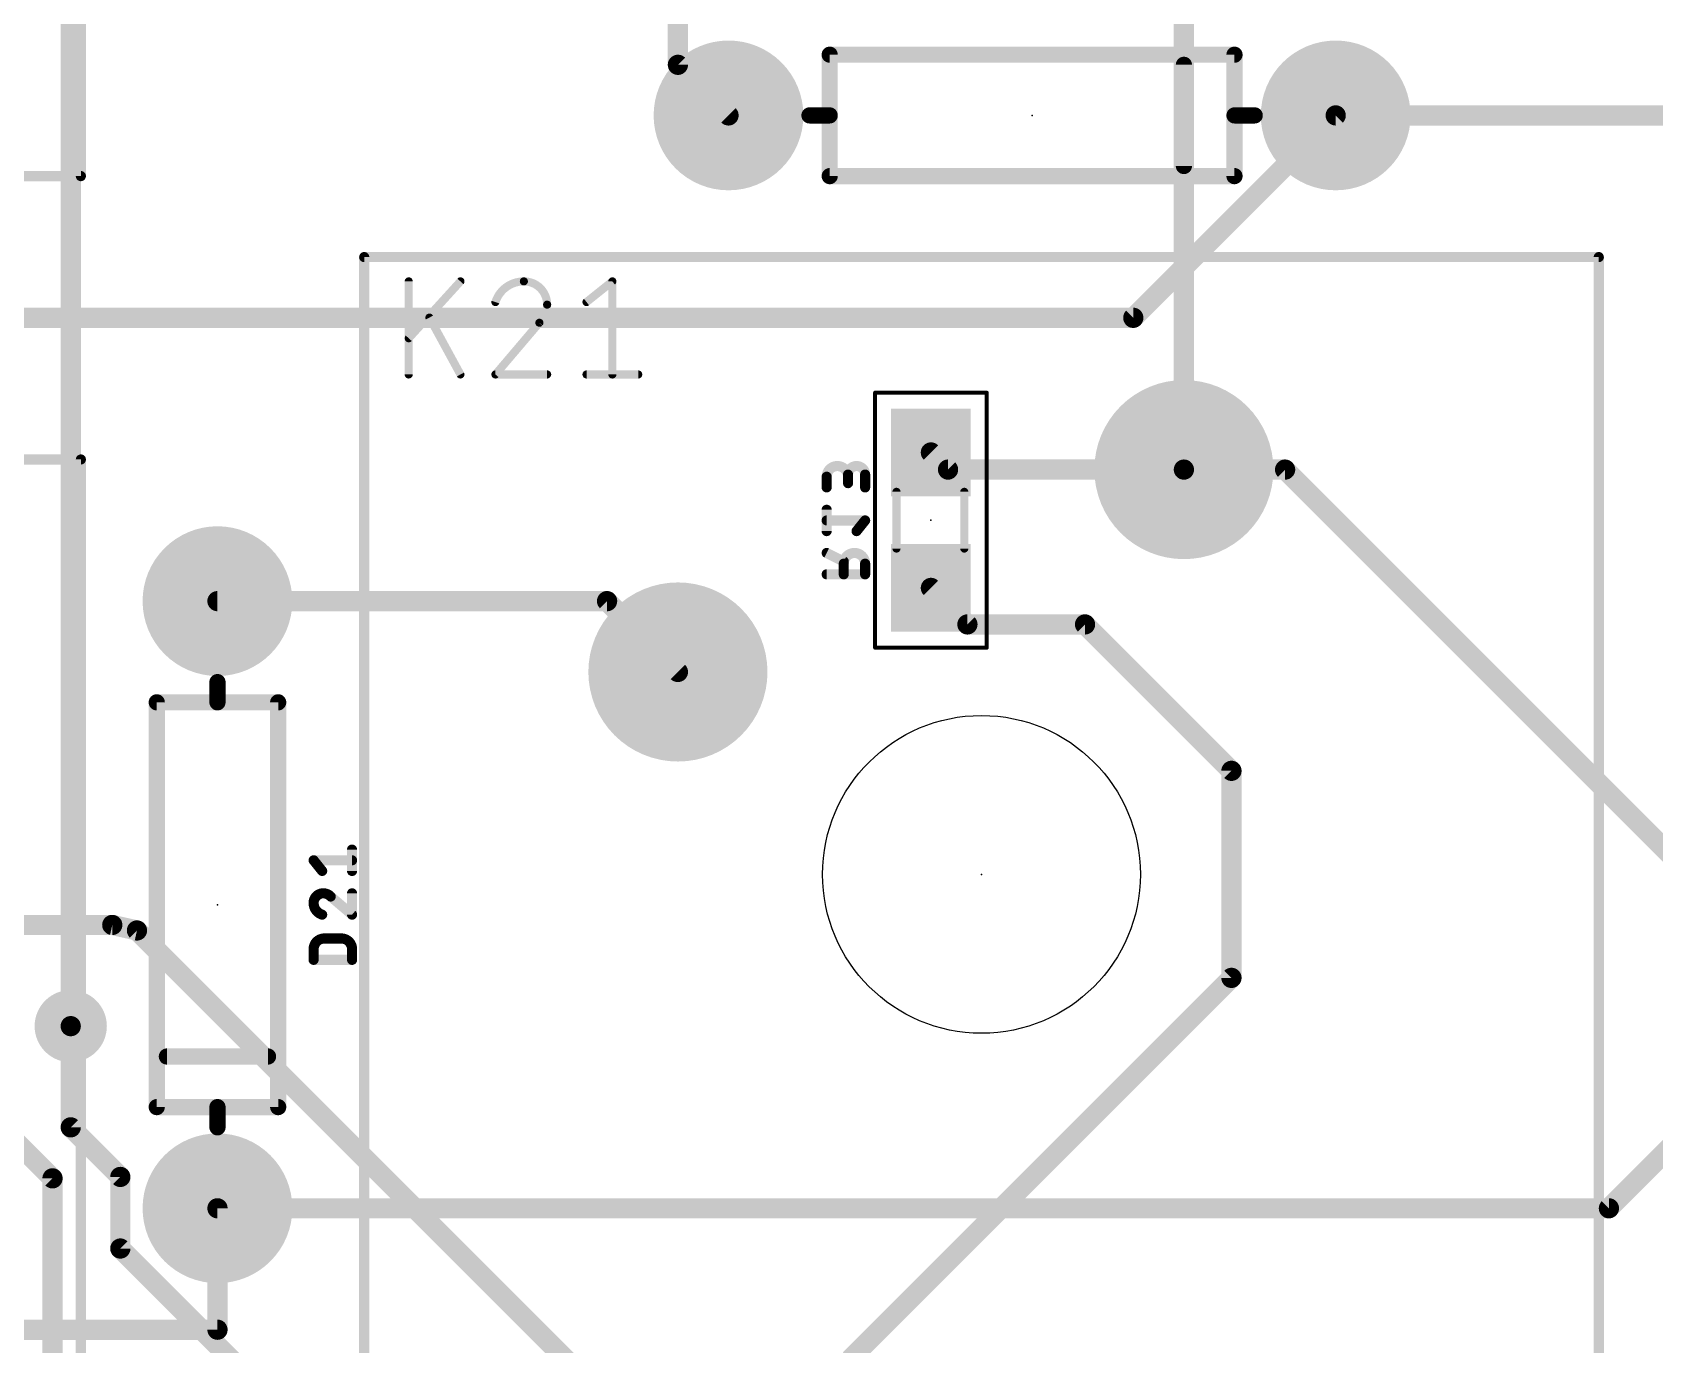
# Model space of a CAD drawing. Extents: x -145 to 0, y -20 to 96.
# Drawn here: x -81.13 to -60.77, y 16.32 to 32.79 of the extents above; entities that cross this region are included whole.
import ezdxf

# ---------------------------------------------------------------- set-up
doc = ezdxf.new("R2010")
doc.units = 0
for name, color, linetype in [('1', 12, 'CONTINUOUS'), ('16', 132, 'CONTINUOUS'), ('17', 110, 'CONTINUOUS'), ('18', 110, 'CONTINUOUS'), ('20', 31, 'CONTINUOUS'), ('21', 41, 'CONTINUOUS'), ('23', 53, 'CONTINUOUS'), ('24', 53, 'CONTINUOUS'), ('25', 253, 'CONTINUOUS'), ('26', 253, 'CONTINUOUS'), ('40', 132, 'CONTINUOUS'), ('51', 253, 'CONTINUOUS'), ('52', 253, 'CONTINUOUS')]:
    doc.layers.add(name, color=color, linetype=linetype)

# ---------------------------------------------------------------- blocks, each defined once
blk = doc.blocks.new('ROUNDP')
at = {"const_width": 0.5}
blk.add_lwpolyline([(0, -0.25, 1), (0, 0.25, 1), (0, -0.25)], format="xyb", dxfattribs=at)
blk = doc.blocks.new('RECT')
blk.add_solid([(-0.5, -0.5), (0.5, -0.5), (-0.5, 0.5), (0.5, 0.5)])
blk = doc.blocks.new('ROUNDV')
at = {"const_width": 0.5}
blk.add_lwpolyline([(0, -0.25, 1), (0, 0.25, 1), (0, -0.25)], format="xyb", dxfattribs=at)

msp = doc.modelspace()

# ---------------------------------------------------------------- linework, layer by layer
at = {"layer": '1', "const_width": 0.254}
for points in [[(-80.645, 20.32), (-80.645, 90.17)], [(-66.675, 39.3788), (-66.675, 27.305)], [(-65.405, 27.305), (-66.675, 27.305)], [(-55.9776, 17.8776), (-65.405, 27.305)], [(-61.341, 18.034), (-59.69, 19.685)], [(-78.8035, 16.51), (-78.8035, 18.034)], [(-78.8035, 18.034), (-61.341, 18.034)], [(-83.185, 16.51), (-78.8035, 16.51)]]:
    msp.add_lwpolyline(points, dxfattribs=at)
at = {"layer": '1', "const_width": 0.127}
for points in [[(-66.675, 27.3685, 1), (-66.675, 27.2415)], [(-66.7385, 27.305, 1), (-66.6115, 27.305)], [(-65.3601, 27.3499, 1), (-65.4499, 27.2601)], [(-65.405, 27.2415, 1), (-65.405, 27.3685)], [(-80.7085, 20.32, 1), (-80.5815, 20.32)], [(-78.74, 18.034, 1), (-78.867, 18.034)], [(-78.8035, 18.0975, 1), (-78.8035, 17.9705)], [(-61.3859, 18.0789, 1), (-61.2961, 17.9891)], [(-61.341, 17.9705, 1), (-61.341, 18.0975)], [(-78.867, 16.51, 1), (-78.74, 16.51)], [(-78.8035, 16.4465, 1), (-78.8035, 16.5735)]]:
    msp.add_lwpolyline(points, format="xyb", dxfattribs=at)
at = {"layer": '16', "const_width": 0.254}
for points in [[(-73.025, 43.815), (-73.025, 32.385)], [(-73.025, 32.385), (-72.39, 31.75)], [(-67.31, 29.21), (-64.77, 31.75)], [(-64.77, 31.75), (-48.26, 31.75)], [(-83.82, 29.21), (-67.31, 29.21)], [(-69.635, 27.305), (-69.85, 27.52)], [(-66.675, 27.305), (-69.635, 27.305)], [(-69.3919, 25.3619), (-69.85, 25.82)], [(-73.914, 25.654), (-78.8035, 25.654)], [(-73.914, 25.654), (-73.025, 24.765)], [(-67.9156, 25.3619), (-69.3919, 25.3619)], [(-66.0781, 23.5244), (-67.9156, 25.3619)], [(-66.0781, 20.9257), (-66.0781, 23.5244)], [(-82.97, 21.59), (-80.1237, 21.59)], [(-79.8139, 21.5209), (-80.1237, 21.59)], [(-79.8139, 21.5209), (-72.7075, 14.4145)], [(-70.866, 16.1378), (-66.0781, 20.9257)], [(-80.645, 19.05), (-80.645, 20.32)], [(-80.8736, 18.4097), (-81.8174, 19.3535)], [(-80.0227, 18.4277), (-80.645, 19.05)], [(-80.8736, 16.006), (-80.8736, 18.4097)], [(-80.0227, 17.529), (-80.0227, 18.4277)], [(-78.105, 15.6113), (-80.0227, 17.529)]]:
    msp.add_lwpolyline(points, dxfattribs=at)
at = {"layer": '16', "const_width": 0.127}
for points in [[(-72.9801, 32.4299, 1), (-73.0699, 32.3401)], [(-73.0885, 32.385, 1), (-72.9615, 32.385)], [(-72.4349, 31.7051, 1), (-72.3451, 31.7949)], [(-64.77, 31.8135, 1), (-64.77, 31.6865)], [(-64.7251, 31.7051, 1), (-64.8149, 31.7949)], [(-67.3549, 29.2549, 1), (-67.2651, 29.1651)], [(-67.31, 29.1465, 1), (-67.31, 29.2735)], [(-69.8051, 27.5649, 1), (-69.8949, 27.4751)], [(-69.635, 27.3685, 1), (-69.635, 27.2415)], [(-69.6799, 27.2601, 1), (-69.5901, 27.3499)], [(-66.675, 27.2415, 1), (-66.675, 27.3685)], [(-69.8051, 25.8649, 1), (-69.8949, 25.7751)], [(-78.8035, 25.7175, 1), (-78.8035, 25.5905)], [(-73.8691, 25.6989, 1), (-73.9589, 25.6091)], [(-73.914, 25.5905, 1), (-73.914, 25.7175)], [(-69.3919, 25.4254, 1), (-69.3919, 25.2984)], [(-69.4368, 25.317, 1), (-69.347, 25.4068)], [(-67.8707, 25.4068, 1), (-67.9606, 25.317)], [(-67.9156, 25.2984, 1), (-67.9156, 25.4254)], [(-73.0699, 24.7201, 1), (-72.9801, 24.8099)], [(-66.0146, 23.5244, 1), (-66.1416, 23.5244)], [(-66.123, 23.4794, 1), (-66.0332, 23.5693)], [(-80.1099, 21.652, 1), (-80.1375, 21.528)], [(-80.1237, 21.5265, 1), (-80.1237, 21.6535)], [(-79.769, 21.5658, 1), (-79.8588, 21.476)], [(-79.8277, 21.4589, 1), (-79.8, 21.5829)], [(-66.1416, 20.9257, 1), (-66.0146, 20.9257)], [(-66.0332, 20.8807, 1), (-66.123, 20.9706)], [(-80.5815, 20.32, 1), (-80.7085, 20.32)], [(-80.6001, 19.0949, 1), (-80.6899, 19.0051)], [(-80.7085, 19.05, 1), (-80.5815, 19.05)], [(-80.8101, 18.4097, 1), (-80.9371, 18.4097)], [(-79.9592, 18.4277, 1), (-80.0862, 18.4277)], [(-80.0676, 18.3828, 1), (-79.9778, 18.4726)], [(-80.9185, 18.3648, 1), (-80.8287, 18.4546)], [(-79.9778, 17.5739, 1), (-80.0676, 17.4841)], [(-80.0862, 17.529, 1), (-79.9592, 17.529)]]:
    msp.add_lwpolyline(points, format="xyb", dxfattribs=at)
at = {"layer": '20'}
msp.add_circle((-69.215, 22.225), 1.9939, dxfattribs=at)
at = {"layer": '21', "const_width": 0.2032}
for points in [[(-71.12, 32.512), (-66.04, 32.512)], [(-71.12, 31.75), (-71.12, 32.512)], [(-66.04, 32.512), (-66.04, 31.75)], [(-66.675, 32.385), (-66.675, 31.115)], [(-71.12, 31.75), (-71.374, 31.75)], [(-71.12, 30.988), (-71.12, 31.75)], [(-66.04, 31.75), (-66.04, 30.988)], [(-66.04, 31.75), (-65.786, 31.75)], [(-66.04, 30.988), (-71.12, 30.988)], [(-78.8035, 24.384), (-78.8035, 24.638)], [(-79.5655, 19.304), (-79.5655, 24.384)], [(-79.5655, 24.384), (-78.8035, 24.384)], [(-78.8035, 24.384), (-78.0415, 24.384)], [(-78.0415, 24.384), (-78.0415, 19.304)], [(-78.1685, 19.939), (-79.4385, 19.939)], [(-78.8035, 19.304), (-79.5655, 19.304)], [(-78.0415, 19.304), (-78.8035, 19.304)], [(-78.8035, 19.304), (-78.8035, 19.05)]]:
    msp.add_lwpolyline(points, dxfattribs=at)
at = {"layer": '21', "const_width": 0.1016}
for points in [[(-71.12, 32.5628, 1), (-71.12, 32.4612)], [(-71.0692, 32.512, 1), (-71.1708, 32.512)], [(-65.9892, 32.512, 1), (-66.0908, 32.512)], [(-66.04, 32.4612, 1), (-66.04, 32.5628)], [(-66.6242, 32.385, 1), (-66.7258, 32.385)], [(-71.374, 31.8008, 1), (-71.374, 31.6992)], [(-71.0692, 31.75, 1), (-71.1708, 31.75)], [(-71.1708, 31.75, 1), (-71.0692, 31.75)], [(-71.12, 31.6992, 1), (-71.12, 31.8008)], [(-65.9892, 31.75, 1), (-66.0908, 31.75)], [(-66.04, 31.8008, 1), (-66.04, 31.6992)], [(-66.0908, 31.75, 1), (-65.9892, 31.75)], [(-65.786, 31.6992, 1), (-65.786, 31.8008)], [(-66.7258, 31.115, 1), (-66.6242, 31.115)], [(-71.12, 31.0388, 1), (-71.12, 30.9372)], [(-71.1708, 30.988, 1), (-71.0692, 30.988)], [(-66.0908, 30.988, 1), (-65.9892, 30.988)], [(-66.04, 30.9372, 1), (-66.04, 31.0388)], [(-78.7527, 24.638, 1), (-78.8543, 24.638)], [(-79.5147, 24.384, 1), (-79.6163, 24.384)], [(-79.5655, 24.4348, 1), (-79.5655, 24.3332)], [(-78.8035, 24.4348, 1), (-78.8035, 24.3332)], [(-78.8543, 24.384, 1), (-78.7527, 24.384)], [(-78.8035, 24.3332, 1), (-78.8035, 24.4348)], [(-77.9907, 24.384, 1), (-78.0923, 24.384)], [(-78.0415, 24.3332, 1), (-78.0415, 24.4348)], [(-79.4385, 19.9898, 1), (-79.4385, 19.8882)], [(-78.1685, 19.8882, 1), (-78.1685, 19.9898)], [(-79.5655, 19.3548, 1), (-79.5655, 19.2532)], [(-79.6163, 19.304, 1), (-79.5147, 19.304)], [(-78.8035, 19.3548, 1), (-78.8035, 19.2532)], [(-78.7527, 19.304, 1), (-78.8543, 19.304)], [(-78.8035, 19.2532, 1), (-78.8035, 19.3548)], [(-78.0923, 19.304, 1), (-77.9907, 19.304)], [(-78.0415, 19.2532, 1), (-78.0415, 19.3548)], [(-78.8543, 19.05, 1), (-78.7527, 19.05)]]:
    msp.add_lwpolyline(points, format="xyb", dxfattribs=at)
at = {"layer": '23'}
for p in [(-68.58, 31.75), (-69.215, 22.225), (-78.8035, 21.844)]:
    msp.add_point(p, dxfattribs=at)
at = {"layer": '24'}
msp.add_point((-69.85, 26.67), dxfattribs=at)
at = {"layer": '25'}
for points, const_width in [([(-76.4032, 28.4988), (-76.4032, 29.6672)], 0.1016), ([(-75.7541, 29.6672), (-76.4032, 28.9532)], 0.1016), ([(-74.1722, 29.4076), (-73.8477, 29.6672)], 0.1016), ([(-73.8477, 29.6672), (-73.8477, 28.4988)], 0.1016), ([(-75.7541, 28.4988), (-76.1436, 29.2128)], 0.1016), ([(-74.7635, 29.1479), (-75.3152, 28.4988)], 0.1016), ([(-75.3152, 28.4988), (-74.6661, 28.4988)], 0.1016), ([(-74.1722, 28.4988), (-73.5231, 28.4988)], 0.1016), ([(-77.1144, 22.2677), (-77.1144, 22.5358)], 0.127), ([(-77.4898, 22.2677), (-77.597, 22.4018)], 0.127), ([(-77.597, 22.4018), (-77.1144, 22.4018)], 0.127), ([(-77.3825, 21.947), (-77.1144, 21.7191)], 0.127), ([(-77.1144, 21.7191), (-77.1144, 21.9872)], 0.127), ([(-77.4629, 21.4203), (-77.2485, 21.4203)], 0.127), ([(-77.597, 21.1522), (-77.597, 21.2862)], 0.127), ([(-77.1144, 21.1522), (-77.597, 21.1522)], 0.127), ([(-77.1144, 21.2862), (-77.1144, 21.1522)], 0.127)]:
    msp.add_lwpolyline(points, dxfattribs=dict(at, const_width=const_width))
for points, const_width in [([(-76.3778, 29.6672, 1), (-76.4286, 29.6672)], 0.0508), ([(-75.7353, 29.6501, 1), (-75.7729, 29.6843)], 0.0508), ([(-74.9582, 29.6672, 0.3252), (-75.3152, 29.4076)], 0.1016), ([(-74.6661, 29.3751, 0.4142), (-74.9582, 29.6672)], 0.1016), ([(-74.9582, 29.6926, 1), (-74.9582, 29.6418)], 0.0508), ([(-74.9582, 29.6418, 1), (-74.9582, 29.6926)], 0.0508), ([(-73.8223, 29.6672, 1), (-73.8731, 29.6672)], 0.0508), ([(-73.8318, 29.6474, 1), (-73.8636, 29.687)], 0.0508), ([(-75.3394, 29.4154, 1), (-75.2911, 29.3997)], 0.0508), ([(-74.7635, 29.1479, 0.2053), (-74.6661, 29.3751)], 0.1016), ([(-74.6407, 29.3751, 1), (-74.6915, 29.3751)], 0.0508), ([(-74.6915, 29.3751, 1), (-74.6407, 29.3751)], 0.0508), ([(-74.1881, 29.4274, 1), (-74.1564, 29.3877)], 0.0508), ([(-76.1213, 29.225, 1), (-76.1659, 29.2007)], 0.0508), ([(-74.781, 29.1663, 1), (-74.746, 29.1295)], 0.0508), ([(-74.7441, 29.1315, 1), (-74.7828, 29.1644)], 0.0508), ([(-76.422, 28.9703, 1), (-76.3844, 28.9361)], 0.0508), ([(-76.4286, 28.4988, 1), (-76.3778, 28.4988)], 0.0508), ([(-75.7764, 28.4866, 1), (-75.7318, 28.511)], 0.0508), ([(-75.3346, 28.5153, 1), (-75.2959, 28.4823)], 0.0508), ([(-75.3152, 28.5242, 1), (-75.3152, 28.4734)], 0.0508), ([(-74.6661, 28.4734, 1), (-74.6661, 28.5242)], 0.0508), ([(-74.1722, 28.5242, 1), (-74.1722, 28.4734)], 0.0508), ([(-73.8731, 28.4988, 1), (-73.8223, 28.4988)], 0.0508), ([(-73.5231, 28.4734, 1), (-73.5231, 28.5242)], 0.0508), ([(-77.0827, 22.5358, 1), (-77.1462, 22.5358)], 0.0635), ([(-77.5722, 22.4216, 1), (-77.6218, 22.3819)], 0.0635), ([(-77.597, 22.4335, 1), (-77.597, 22.37)], 0.0635), ([(-77.1144, 22.37, 1), (-77.1144, 22.4335)], 0.0635), ([(-77.5145, 22.2479, 1), (-77.465, 22.2876)], 0.0635), ([(-77.1462, 22.2677, 1), (-77.0827, 22.2677)], 0.0635), ([(-77.4763, 21.9872, 0.4142), (-77.597, 21.8666)], 0.127), ([(-77.3825, 21.947, 0.2053), (-77.4763, 21.9872)], 0.127), ([(-77.4763, 22.0189, 1), (-77.4763, 21.9555)], 0.0635), ([(-77.4763, 21.9555, 1), (-77.4763, 22.019)], 0.0635), ([(-77.3619, 21.9712, 1), (-77.4031, 21.9228)], 0.0635), ([(-77.4055, 21.9251, 1), (-77.3595, 21.9689)], 0.0635), ([(-77.0827, 21.9872, 1), (-77.1462, 21.9872)], 0.0635), ([(-77.597, 21.8666, 0.3252), (-77.4898, 21.7191)], 0.127), ([(-77.6287, 21.8666, 1), (-77.5653, 21.8665)], 0.0635), ([(-77.5653, 21.8665, 1), (-77.6287, 21.8666)], 0.0635), ([(-77.4995, 21.6889, 1), (-77.48, 21.7493)], 0.0635), ([(-77.1462, 21.7191, 1), (-77.0827, 21.7191)], 0.0635), ([(-77.135, 21.6949, 1), (-77.0938, 21.7433)], 0.0635), ([(-77.4629, 21.4203, 0.4142), (-77.597, 21.2862)], 0.127), ([(-77.4629, 21.452, 1), (-77.4629, 21.3885)], 0.0635), ([(-77.4629, 21.3885, 1), (-77.4629, 21.452)], 0.0635), ([(-77.1144, 21.2862, 0.4142), (-77.2485, 21.4203)], 0.127), ([(-77.2485, 21.452, 1), (-77.2485, 21.3885)], 0.0635), ([(-77.2485, 21.3885, 1), (-77.2485, 21.452)], 0.0635), ([(-77.5653, 21.2862, 1), (-77.6288, 21.2862)], 0.0635), ([(-77.6288, 21.2862, 1), (-77.5653, 21.2862)], 0.0635), ([(-77.6288, 21.1522, 1), (-77.5653, 21.1522)], 0.0635), ([(-77.597, 21.1839, 1), (-77.597, 21.1204)], 0.0635), ([(-77.0827, 21.2862, 1), (-77.1462, 21.2862)], 0.0635), ([(-77.1461, 21.2862, 1), (-77.0826, 21.2862)], 0.0635), ([(-77.1462, 21.1522, 1), (-77.0827, 21.1522)], 0.0635), ([(-77.1144, 21.1204, 1), (-77.1144, 21.1839)], 0.0635)]:
    msp.add_lwpolyline(points, format="xyb", dxfattribs=dict(at, const_width=const_width))
at = {"layer": '26'}
for points, const_width in [([(-70.89, 27.2154, 1), (-71.1581, 27.2154)], 0.127), ([(-71.1264, 27.2154, 1), (-71.1899, 27.2154)], 0.0635), ([(-70.6755, 27.2423, 1), (-70.89, 27.2423)], 0.127), ([(-70.8582, 27.2423, 1), (-70.9217, 27.2423)], 0.0635), ([(-70.6437, 27.2423, 1), (-70.7073, 27.2423)], 0.0635), ([(-71.1899, 27.2154, 1), (-71.1264, 27.2154)], 0.0635), ([(-71.1899, 27.0814, 1), (-71.1264, 27.0814)], 0.0635), ([(-70.9217, 27.2423, 1), (-70.8582, 27.2423)], 0.0635), ([(-70.9217, 27.2154, 1), (-70.8582, 27.2154)], 0.0635), ([(-70.9217, 27.135, 1), (-70.8582, 27.135)], 0.0635), ([(-70.7073, 27.2423, 1), (-70.6437, 27.2423)], 0.0635), ([(-70.7073, 27.0814, 1), (-70.6437, 27.0814)], 0.0635), ([(-71.1264, 26.8009, 1), (-71.1899, 26.8009)], 0.0635), ([(-71.1581, 26.6986, 1), (-71.1581, 26.6351)], 0.0635), ([(-70.6507, 26.647, 1), (-70.7003, 26.6866)], 0.0635), ([(-70.6755, 26.6351, 1), (-70.6755, 26.6986)], 0.0635), ([(-71.1899, 26.5328, 1), (-71.1264, 26.5328)], 0.0635), ([(-70.8075, 26.5526, 1), (-70.758, 26.5129)], 0.0635), ([(-71.1439, 26.287, 1), (-71.1723, 26.2302)], 0.0635), ([(-70.6755, 26.1245, 1), (-70.9436, 26.1245)], 0.127), ([(-70.9119, 26.1245, 1), (-70.9754, 26.1245)], 0.0635), ([(-70.9754, 26.1245, 1), (-70.9119, 26.1245)], 0.0635), ([(-70.9578, 26.123, 1), (-70.9294, 26.1798)], 0.0635), ([(-70.6437, 26.1245, 1), (-70.7073, 26.1245)], 0.0635), ([(-70.7073, 26.1245, 1), (-70.6437, 26.1245)], 0.0635), ([(-71.1581, 26.0222, 1), (-71.1581, 25.9587)], 0.0635), ([(-70.9754, 25.9905, 1), (-70.9119, 25.9905)], 0.0635), ([(-70.7073, 25.9905, 1), (-70.6437, 25.9905)], 0.0635), ([(-70.6755, 25.9587, 1), (-70.6755, 26.0222)], 0.0635)]:
    msp.add_lwpolyline(points, format="xyb", dxfattribs=dict(at, const_width=const_width))
at = {"layer": '26', "const_width": 0.127}
for points in [[(-71.1581, 27.0814), (-71.1581, 27.2154)], [(-70.89, 27.2423), (-70.89, 27.135)], [(-70.6755, 27.0814), (-70.6755, 27.2423)], [(-71.1581, 26.5328), (-71.1581, 26.8009)], [(-70.6755, 26.6668), (-71.1581, 26.6668)], [(-70.7827, 26.5328), (-70.6755, 26.6668)], [(-71.1581, 26.2586), (-70.9436, 26.1514)], [(-70.9436, 26.1245), (-70.9436, 25.9905)], [(-70.6755, 25.9905), (-70.6755, 26.1245)], [(-71.1581, 25.9905), (-70.6755, 25.9905)]]:
    msp.add_lwpolyline(points, dxfattribs=at)
at = {"layer": '40', "const_width": 0.0508}
for points in [[(-70.55, 28.27), (-70.55, 25.07)], [(-69.15, 28.27), (-70.55, 28.27)], [(-69.15, 25.07), (-69.15, 28.27)], [(-70.55, 25.07), (-69.15, 25.07)]]:
    msp.add_lwpolyline(points, dxfattribs=at)
at = {"layer": '40', "const_width": 0.0254}
for points in [[(-70.5373, 28.27, 1), (-70.5627, 28.27)], [(-70.55, 28.2827, 1), (-70.55, 28.2573)], [(-69.1373, 28.27, 1), (-69.1627, 28.27)], [(-69.15, 28.2573, 1), (-69.15, 28.2827)], [(-70.55, 25.0827, 1), (-70.55, 25.0573)], [(-70.5627, 25.07, 1), (-70.5373, 25.07)], [(-69.1627, 25.07, 1), (-69.1373, 25.07)], [(-69.15, 25.0573, 1), (-69.15, 25.0827)]]:
    msp.add_lwpolyline(points, format="xyb", dxfattribs=at)
at = {"layer": '51', "const_width": 0.127}
for points in [[(-80.518, 46.482), (-80.518, 30.988)], [(-80.518, 30.988), (-96.012, 30.988)], [(-76.962, 14.478), (-76.962, 29.972)], [(-76.962, 29.972), (-61.468, 29.972)], [(-61.468, 29.972), (-61.468, 14.478)], [(-96.012, 27.432), (-80.518, 27.432)], [(-80.518, 27.432), (-80.518, 11.938)]]:
    msp.add_lwpolyline(points, dxfattribs=at)
at = {"layer": '51', "const_width": 0.0635}
for points in [[(-80.5498, 30.988, 1), (-80.4862, 30.988)], [(-80.518, 30.9563, 1), (-80.518, 31.0198)], [(-76.9303, 29.972, 1), (-76.9938, 29.972)], [(-76.962, 30.0038, 1), (-76.962, 29.9403)], [(-61.4363, 29.972, 1), (-61.4998, 29.972)], [(-61.468, 29.9403, 1), (-61.468, 30.0038)], [(-80.4862, 27.432, 1), (-80.5498, 27.432)], [(-80.518, 27.4003, 1), (-80.518, 27.4638)]]:
    msp.add_lwpolyline(points, format="xyb", dxfattribs=at)
at = {"layer": '52', "const_width": 0.1016}
for points in [[(-70.282, 27.026), (-70.282, 26.314)], [(-69.431, 27.026), (-69.431, 26.314)]]:
    msp.add_lwpolyline(points, dxfattribs=at)
at = {"layer": '52', "const_width": 0.0508}
for points in [[(-70.2566, 27.026, 1), (-70.3074, 27.026)], [(-69.4056, 27.026, 1), (-69.4564, 27.026)], [(-70.3074, 26.314, 1), (-70.2566, 26.314)], [(-69.4564, 26.314, 1), (-69.4056, 26.314)]]:
    msp.add_lwpolyline(points, format="xyb", dxfattribs=at)

# ---------------------------------------------------------------- block references
at = {"layer": '16', "xscale": 1.1, "rotation": 270}
for p in [(-69.85, 27.52), (-69.85, 25.82)]:
    msp.add_blockref('RECT', p, dxfattribs=at)
at = {"layer": '17'}
for p, xscale, yscale in [((-72.39, 31.75), 1.8796, 1.8796), ((-72.39, 31.75), 1.8796, 1.8796), ((-64.77, 31.75), 1.8796, 1.8796), ((-64.77, 31.75), 1.8796, 1.8796), ((-66.675, 27.305), 2.2479, 2.2479), ((-66.675, 27.305), 2.2479, 2.2479), ((-73.025, 24.765), 2.2479, 2.2479), ((-73.025, 24.765), 2.2479, 2.2479)]:
    msp.add_blockref('ROUNDP', p, dxfattribs=dict(at, xscale=xscale, yscale=yscale))
at = {"layer": '17', "xscale": 1.8796, "yscale": 1.8796, "rotation": 270}
for p in [(-78.8035, 25.654), (-78.8035, 25.654), (-78.8035, 18.034), (-78.8035, 18.034)]:
    msp.add_blockref('ROUNDP', p, dxfattribs=at)
at = {"layer": '18', "xscale": 0.9064, "yscale": 0.9064}
msp.add_blockref('ROUNDV', (-80.645, 20.32), dxfattribs=at)
msp.add_blockref('ROUNDV', (-80.645, 20.32), dxfattribs=at)
at = {"layer": '52', "xscale": 0.5001, "yscale": 0.95, "rotation": 270}
for p in [(-69.8551, 27.2582), (-69.8551, 26.0898)]:
    msp.add_blockref('RECT', p, dxfattribs=at)

doc.saveas('drawing.dxf')
